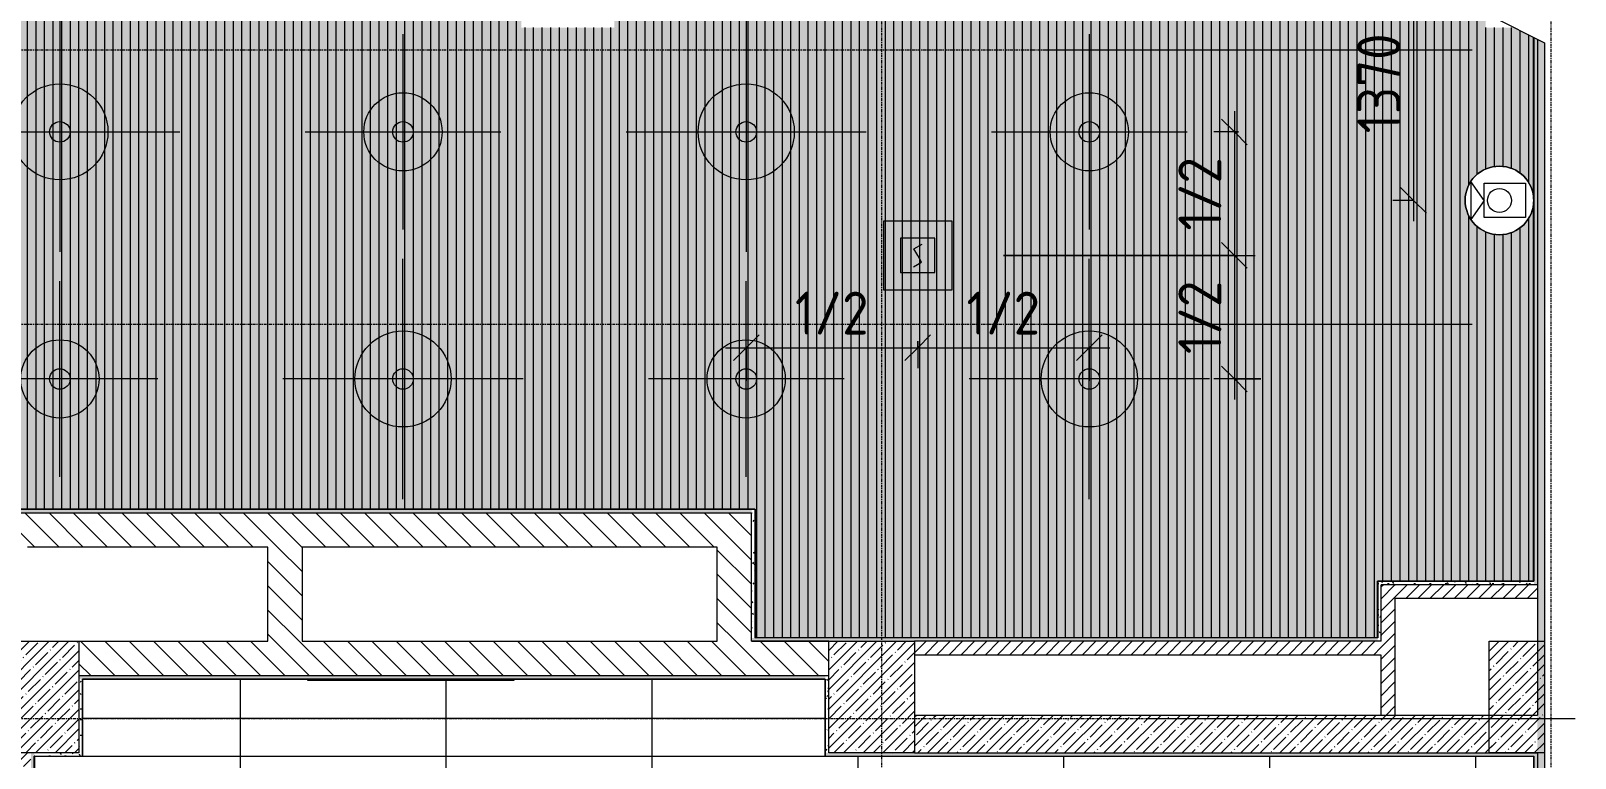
# Model space of a CAD drawing. Header units: millimetres. Extents: x 36059 to 234328, y -8553 to 29000.
# Drawn here: x 75700 to 84700, y 10869 to 15110 of the extents above; entities that cross this region are included whole.
import ezdxf

# ---------------------------------------------------------------- set-up
doc = ezdxf.new("R2010")
doc.units = ezdxf.units.MM
doc.linetypes.add('Осевая', pattern=[31.75, 6.35, -4.7625, 15.875, -4.7625])
for name, color, linetype, lineweight in [('A-ANNO-DIMS', 7, 'Continuous', 9), ('A-ANNO-DIMS-100', 7, 'Continuous', 9), ('A-CLNG-PATT', 7, 'Continuous', 9), ('A-DETL-GENF', 7, 'Continuous', 9), ('A-WALL', 7, 'Continuous', 9), ('I-WALL', 7, 'Continuous', 9), ('Q-SPCQ', 7, 'Continuous', 9), ('S-COLS', 7, 'Continuous', 9), ('Оси', 7, 'Continuous', 9), ('Оси-2', 7, 'Осевая', 9)]:
    doc.layers.add(name, color=color, linetype=linetype, lineweight=lineweight)
for name, color, linetype, lineweight, true_color in [('A-CLNG-1', 7, 'Continuous', 9, 0xeaeaea), ('A-WALL-1', 7, 'Continuous', 9, 0x3c3c3c), ('A-WALL-2', 7, 'Continuous', 9, 0x535353), ('A-WALL-FNSH-1', 7, 'Continuous', 9, 0x3c3c3c), ('E-LITE-EQPM-2', 1, 'Continuous', 9, 0xff0000), ('I-WALL-1', 7, 'Continuous', 9, 0x535353), ('Q-SPCQ-3', 7, 'Continuous', 9, 0x008040), ('Q-SPCQ-4', 1, 'Continuous', 9, 0xff0000), ('S-COLS-1', 9, 'Continuous', 9, 0x808080), ('S-COLS-2', 7, 'Continuous', 9, 0x3c3c3c)]:
    doc.layers.add(name, color=color, linetype=linetype, lineweight=lineweight, true_color=true_color)
doc.layers.add('A-CLNG-PATT-1', color=7, linetype='Continuous', lineweight=9, transparency=1)
doc.styles.add('ISOCPEUR', font='isocpeur.ttf', dxfattribs={"width": 0.9, "height": 250})
doc.dimstyles.new('ISO-2_5_0_9К_БОЛЬШОЙ', dxfattribs={"dimscale": 304.8, "dimtxt": 248.995294, "dimasz": 0.492126, "dimexe": 0.393701, "dimexo": 0.984252, "dimgap": 0, "dimtad": 1, "dimdec": 0, "dimrnd": 10, "dimzin": 0, "dimdsep": 46, "dimtxsty": 'ISOCPEUR', "dimblk1": 'OBLIQUE', "dimblk2": 'OBLIQUE', "dimsah": 1, "dimcen": 0.09, "dimdle": 0.393701, "dimazin": 0, "dimtfac": 1, "dimtdec": 4, "dimtix": 1, "dimtmove": 0, "dimatfit": 3, "dimfxl": 1, "dimtvp": 1, "dimtolj": 1, "dimtzin": 0, "dimarcsym": 2})
pattern_1 = [(45, (0, 0), (-57.02463, 57.02463), []), (45, (57.025, 0), (-57.02463, 57.02463), [100.806, -20.161, 3.353, -16.808])]
pattern_2 = [(135, (0, 0), (-70.71068, -70.71068), [])]
pattern_3 = [(45, (0, 0), (-35.35534, 35.35534), [])]
pattern_4 = [(0, (0, 0), (121.92, 30.48), [10.058, -81.382, 10.058, -81.382, -487.68]), (0, (0, 0), (121.92, 30.48), [-182.88, 10.058, -172.822, 10.058, -81.382, -213.36]), (0, (0, 0), (121.92, 30.48), [-457.2, 10.058, -50.902, 10.058, -142.342]), (120, (45.72, 15.24), (-87.356454, 90.345817), [10.058, -81.382, 10.058, -81.382, -487.68]), (120, (45.72, 15.24), (-87.356454, 90.345817), [-182.88, 10.058, -172.822, 10.058, -81.382, -213.36]), (120, (45.72, 15.24), (-87.356454, 90.345817), [-457.2, 10.058, -50.902, 10.058, -142.342]), (240, (60.96, 76.2), (-34.563546, -120.825817), [10.058, -81.382, 10.058, -81.382, -487.68]), (240, (60.96, 76.2), (-34.563546, -120.825817), [-182.88, 10.058, -172.822, 10.058, -81.382, -213.36]), (240, (60.96, 76.2), (-34.563546, -120.825817), [-457.2, 10.058, -50.902, 10.058, -142.342])]

# ---------------------------------------------------------------- blocks, each defined once
blk = doc.blocks.new('BSC_Колонна _Прямоугольная - 650х500-23287315-Сводный план потолка 3 этажа в осях 12-23')
at = {"layer": 'S-COLS-1'}
h = blk.add_hatch(dxfattribs=at)
h.set_pattern_fill('FP_34', color=256, style=0, pattern_type=2)
h.set_pattern_definition([(135, (11225, -75730), (-57.02463, -57.02463), []), (135, (11225, -75672.975), (-57.02463, -57.02463), [100.806, -20.161, 3.353, -16.808])])
h.paths.add_polyline_path([(325, -250), (325, 250), (-325, 250), (-325, -250), (269.7, -250)])
at = {"layer": 'S-COLS-2'}
for p, q in [((-325, 250), (325, 250)), ((-325, -250), (-325, 250)), ((325, 250), (325, -250)), ((325, -250), (-325, -250))]:
    blk.add_line(p, q, dxfattribs=at)
blk = doc.blocks.new('BSC_Колонна _Прямоугольная - 650х500-V38-Сводный план потолка 3 этажа в осях 12-23')
at = {"layer": 'S-COLS-1'}
h = blk.add_hatch(dxfattribs=at)
h.set_pattern_fill('FP_53', color=256, style=0, pattern_type=2)
h.set_pattern_definition([(135, (11225, -80600), (-57.02463, -57.02463), []), (135, (11225, -80542.975), (-57.02463, -57.02463), [100.806, -20.161, 3.353, -16.808])])
h.paths.add_polyline_path([(325, -116.5), (325, 250), (-325, 250), (-325, -250), (325, -250)])
at = {"layer": 'S-COLS-2'}
for p, q in [((-325, 250), (325, 250)), ((-325, -250), (-325, 250)), ((325, 250), (325, -250)), ((325, -250), (-325, -250))]:
    blk.add_line(p, q, dxfattribs=at)
blk = doc.blocks.new('Видеокамера - Желтый-29702651-Сводный план потолка 3 этажа в осях 12-23')
at = {"layer": 'Q-SPCQ-3'}
for p, q in [((-151, -100), (-151, 100)), ((-151, 100), (89, 100)), ((89, 0), (166.6, 110.7)), ((89, 100), (89, -100)), ((166.6, -110.7), (166.6, 110.7)), ((89, 0), (166.6, -110.7)), ((89, -100), (-151, -100))]:
    blk.add_line(p, q, dxfattribs=at)
for radius in [200, 70]:
    blk.add_circle((0, 0), radius, dxfattribs=at)
for start, end in [(0, 180), (180, 0)]:
    blk.add_arc((0, 0), 200, start, end, dxfattribs=at)
blk = doc.blocks.new('Извещатель потолочный - Монтируемые на перекрытии-30383673-Сводный план потолка 3 этажа в осях 12-23')
at = {"layer": 'Q-SPCQ'}
for p, q in [((-300, 300), (-300, -100)), ((100, 300), (-300, 300)), ((100, -100), (100, 300)), ((0, 200), (-200, 200)), ((-200, 200), (-200, 0)), ((0, 0), (0, 200)), ((-122.5, 139), (-74.9, 166.5)), ((-100, 100), (-122.5, 139)), ((-77.5, 61), (-100, 100)), ((-200, 0), (0, 0)), ((-125.1, 33.5), (-77.5, 61)), ((-300, -100), (100, -100))]:
    blk.add_line(p, q, dxfattribs=at)
blk = doc.blocks.new('BOLA Подвесной круглый светильник - 560мм-32913186-Сводный план потолка 3 этажа в осях 12-23')
at = {"layer": 'A-DETL-GENF'}
for p, q in [((0, 700), (0, -700)), ((-700, 0), (700, 0))]:
    blk.add_line(p, q, dxfattribs=at)
for radius in [280, 60]:
    blk.add_circle((0, 0), radius, dxfattribs=at)
blk = doc.blocks.new('BOLA Подвесной круглый светильник - Накладной точечный 2-32912754-Сводный план потолка 3 этажа в осях 12-23')
at = {"layer": 'A-DETL-GENF'}
for p, q in [((0, 570), (0, -570)), ((-570, 0), (570, 0))]:
    blk.add_line(p, q, dxfattribs=at)
for radius in [228, 60]:
    blk.add_circle((0, 0), radius, dxfattribs=at)
blk = doc.blocks.new('DET_L_Линия разрыва - М100-30654842-Сводный план потолка 3 этажа в осях 12-23')
at = {"layer": 'A-DETL-GENF'}
for p, q in [((11889.9, 300), (11739.9, 0)), ((11739.9, 0), (0, 0))]:
    blk.add_line(p, q, dxfattribs=at)
blk = doc.blocks.new('DIMBLOCK2-Сводный план потолка 3 этажа в осях 12-23')
at = {"layer": 'A-ANNO-DIMS-100'}
for p, q in [((83758, 15613), (83758, 14001)), ((83564.1, 15493), (83878, 15493)), ((83758, 15493), (83564.1, 15493)), ((83759, 14121), (83638, 14121)), ((83758, 14121), (83759, 14121))]:
    blk.add_line(p, q, dxfattribs=at)
at = {"layer": 'A-ANNO-DIMS-100', "lineweight": 20}
for p, q in [((83758, 15493), (83683, 15568)), ((83758, 15493), (83833, 15418)), ((83758, 14121), (83683, 14196)), ((83758, 14121), (83833, 14046))]:
    blk.add_line(p, q, dxfattribs=at)
at = {"layer": 'A-ANNO-DIMS-100', "color": 0, "insert": (83431.4, 14512.5), "char_height": 250, "width": 706.764, "attachment_point": 1, "rotation": 90, "line_spacing_factor": 1.149209, "style": 'ISOCPEUR'}
blk.add_mtext('1370', dxfattribs=at)
blk = doc.blocks.new('_Oblique')
at = {"color": 0, "linetype": 'ByBlock', "lineweight": -2}
blk.add_line((-0.5, -0.5), (0.5, 0.5), dxfattribs=at)
blk = doc.blocks.new('DIMBLOCK104-Сводный план потолка 3 этажа в осях 12-23')
at = {"layer": 'A-ANNO-DIMS-100'}
for p, q in [((79869, 13068.6), (79869, 13382.5)), ((79749, 13262.5), (80868.8, 13262.5)), ((79869, 13262.5), (79869, 13068.6)), ((80868.8, 13300.5), (80868.8, 13142.5)), ((80868.8, 13262.5), (80868.8, 13300.5))]:
    blk.add_line(p, q, dxfattribs=at)
at = {"layer": 'A-ANNO-DIMS-100', "lineweight": 20}
for p, q in [((79869, 13262.5), (79944, 13337.5)), ((80868.8, 13262.5), (80943.8, 13337.5)), ((79869, 13262.5), (79794, 13187.5)), ((80868.8, 13262.5), (80793.8, 13187.5))]:
    blk.add_line(p, q, dxfattribs=at)
at = {"layer": 'A-ANNO-DIMS-100', "color": 0, "insert": (80153.4, 13589.1), "char_height": 250, "width": 517.144, "attachment_point": 1, "line_spacing_factor": 1.149209, "style": 'ISOCPEUR'}
blk.add_mtext('1/2', dxfattribs=at)
blk = doc.blocks.new('DIMBLOCK105-Сводный план потолка 3 этажа в осях 12-23')
at = {"layer": 'A-ANNO-DIMS-100', "lineweight": 20}
for p, q in [((80868.8, 13262.5), (80943.8, 13337.5)), ((81868.6, 13262.5), (81943.6, 13337.5)), ((80868.8, 13262.5), (80793.8, 13187.5)), ((81868.6, 13262.5), (81793.6, 13187.5))]:
    blk.add_line(p, q, dxfattribs=at)
at = {"layer": 'A-ANNO-DIMS-100'}
for p, q in [((81868.6, 13068.6), (81868.6, 13382.5)), ((80868.8, 13300.5), (80868.8, 13142.5)), ((80868.8, 13262.5), (80868.8, 13300.5)), ((80868.8, 13262.5), (81988.6, 13262.5)), ((81868.6, 13262.5), (81868.6, 13068.6))]:
    blk.add_line(p, q, dxfattribs=at)
at = {"layer": 'A-ANNO-DIMS-100', "color": 0, "insert": (81153.2, 13589.1), "char_height": 250, "width": 517.144, "attachment_point": 1, "line_spacing_factor": 1.149209, "style": 'ISOCPEUR'}
blk.add_mtext('1/2', dxfattribs=at)
blk = doc.blocks.new('DIMBLOCK106-Сводный план потолка 3 этажа в осях 12-23')
at = {"layer": 'A-ANNO-DIMS-100', "lineweight": 20}
for p, q in [((82714.5, 14521), (82639.5, 14596)), ((82714.5, 14521), (82789.5, 14446)), ((82714.5, 13800.5), (82639.5, 13875.5)), ((82714.5, 13800.5), (82789.5, 13725.5))]:
    blk.add_line(p, q, dxfattribs=at)
at = {"layer": 'A-ANNO-DIMS-100'}
for p, q in [((82714.5, 14641), (82714.5, 13800.5)), ((82738.6, 14521), (82594.5, 14521)), ((82714.5, 14521), (82738.6, 14521)), ((81368.8, 13800.5), (82834.5, 13800.5)), ((82714.5, 13800.5), (81368.8, 13800.5))]:
    blk.add_line(p, q, dxfattribs=at)
at = {"layer": 'A-ANNO-DIMS-100', "color": 0, "insert": (82387.9, 13945.3), "char_height": 250, "width": 517.144, "attachment_point": 1, "rotation": 90, "line_spacing_factor": 1.149209, "style": 'ISOCPEUR'}
blk.add_mtext('1/2', dxfattribs=at)
blk = doc.blocks.new('DIMBLOCK107-Сводный план потолка 3 этажа в осях 12-23')
at = {"layer": 'A-ANNO-DIMS-100', "lineweight": 20}
for p, q in [((82714.5, 13800.5), (82639.5, 13875.5)), ((82714.5, 13800.5), (82789.5, 13725.5)), ((82714.5, 13080), (82639.5, 13155)), ((82714.5, 13080), (82789.5, 13005))]:
    blk.add_line(p, q, dxfattribs=at)
at = {"layer": 'A-ANNO-DIMS-100'}
for p, q in [((81368.8, 13800.5), (82834.5, 13800.5)), ((82714.5, 13800.5), (81368.8, 13800.5)), ((82714.5, 13800.5), (82714.5, 12960)), ((82868.6, 13080), (82594.5, 13080)), ((82714.5, 13080), (82868.6, 13080))]:
    blk.add_line(p, q, dxfattribs=at)
at = {"layer": 'A-ANNO-DIMS-100', "color": 0, "insert": (82387.9, 13224.8), "char_height": 250, "width": 517.144, "attachment_point": 1, "rotation": 90, "line_spacing_factor": 1.149209, "style": 'ISOCPEUR'}
blk.add_mtext('1/2', dxfattribs=at)

msp = doc.modelspace()

# ---------------------------------------------------------------- hatches: boundary and pattern name
at = {"layer": 'A-CLNG-PATT'}
h = msp.add_hatch(dxfattribs=at)
h.set_pattern_fill('FP_74', color=256, style=0, pattern_type=2)
h.set_pattern_definition([(90, (76030, 19225), (50, -3e-15), [])])
h.paths.add_polyline_path([(83549, 11571), (83549, 11901), (84459, 11901), (84459, 15071.7), (84344.5, 15129), (84179, 15129), (84179, 15493), (79101, 15493), (79101, 15129), (78559, 15129), (78559, 15493), (74061, 15493), (74061, 15129), (73522, 15129), (73522, 15671), (73883, 15671), (73883, 18579), (73519, 18579), (73519, 19121), (74061, 19121), (74061, 18747), (78559, 18747), (78559, 19121), (79101, 19121), (79101, 18747), (84179, 18747), (84179, 19121), (84520.7, 19121), (84520.7, 22679), (83004, 22679), (83004, 26879), (81171, 26879), (81171, 26579), (80629, 26579), (80629, 26879), (77271, 26879), (77271, 26579), (76729, 26579), (76729, 26879), (74061, 26879), (74061, 26579), (73519, 26579), (73519, 26879), (70831, 26879), (70831, 26579), (70289, 26579), (70289, 26879), (66781, 26879), (66781, 26387.2), (66785.8, 26426.9), (66802.9, 26471.9), (66830.3, 26511.6), (66866.4, 26543.6), (66909.1, 26566), (66955.9, 26577.5), (67004.1, 26577.5), (67050.9, 26566), (67093.6, 26543.6), (67129.7, 26511.6), (67157.1, 26471.9), (67174.2, 26426.9), (67180, 26379), (67174.2, 26331.1), (67157.1, 26286.1), (67129.7, 26246.4), (67093.6, 26214.4), (67050.9, 26192), (67004.1, 26180.5), (66955.9, 26180.5), (66909.1, 26192), (66866.4, 26214.4), (66830.3, 26246.4), (66802.9, 26286.1), (66785.8, 26331.1), (66781, 26370.8), (66781, 13621), (68671, 13621), (68671, 11920), (68744, 11920), (68744, 11940), (70234, 11940), (70234, 11920), (70289, 11920), (70289, 12221), (70831, 12221), (70831, 11920), (73519, 11920), (73519, 12321), (79921, 12321), (79921, 11571), (83395.3, 11571)])
h.paths.add_polyline_path([(67005.1, 13922.5), (66956.9, 13922.5), (66910.1, 13934), (66867.4, 13956.4), (66831.3, 13988.4), (66803.9, 14028.1), (66786.8, 14073.1), (66781, 14121), (66786.8, 14168.9), (66803.9, 14213.9), (66831.3, 14253.6), (66867.4, 14285.6), (66910.1, 14308), (66956.9, 14319.5), (67005.1, 14319.5), (67051.9, 14308), (67094.6, 14285.6), (67130.7, 14253.6), (67158.1, 14213.9), (67175.2, 14168.9), (67181, 14121), (67175.2, 14073.1), (67158.1, 14028.1), (67130.7, 13988.4), (67094.6, 13956.4), (67051.9, 13934)])
h.paths.add_polyline_path([(84283.1, 13922.5), (84234.9, 13922.5), (84188.1, 13934), (84145.4, 13956.4), (84109.3, 13988.4), (84081.9, 14028.1), (84064.8, 14073.1), (84059, 14121), (84064.8, 14168.9), (84081.9, 14213.9), (84109.3, 14253.6), (84145.4, 14285.6), (84188.1, 14308), (84234.9, 14319.5), (84283.1, 14319.5), (84329.9, 14308), (84372.6, 14285.6), (84408.7, 14253.6), (84436.1, 14213.9), (84453.2, 14168.9), (84459, 14121), (84453.2, 14073.1), (84436.1, 14028.1), (84408.7, 13988.4), (84372.6, 13956.4), (84329.9, 13934), (84283.6, 13922.6)])
h.paths.add_polyline_path([(70292.4, 15130), (70290, 15130), (70290, 15670), (70830, 15670), (70830, 15130), (70310, 15130)])
h.paths.add_polyline_path([(70290, 20630), (70290, 21170), (70830, 21170), (70830, 20630), (70310, 20630)])
h.paths.add_polyline_path([(80630, 22680), (80630, 23220), (81170, 23220), (81170, 22680), (80650, 22680)])
h.paths.add_polyline_path([(77250, 22680), (76730, 22680), (76730, 23220), (77270, 23220), (77270, 22680)])
h.paths.add_polyline_path([(73932.1, 22680), (73520, 22680), (73520, 23220), (74060, 23220), (74060, 22680), (74040, 22680)])
h.paths.add_polyline_path([(70292.4, 22680), (70290, 22680), (70290, 23220), (70830, 23220), (70830, 22680), (70310, 22680)])
h.paths.add_polyline_path([(82828.1, 26180.5), (82779.9, 26180.5), (82733.1, 26192), (82690.4, 26214.4), (82654.3, 26246.4), (82626.9, 26286.1), (82609.8, 26331.1), (82604, 26379), (82609.8, 26426.9), (82626.9, 26471.9), (82654.3, 26511.6), (82690.4, 26543.6), (82733.1, 26566), (82779.9, 26577.5), (82828.1, 26577.5), (82874.9, 26566), (82917.6, 26543.6), (82953.7, 26511.6), (82981.1, 26471.9), (82998.2, 26426.9), (83004, 26379), (82998.2, 26331.1), (82981.1, 26286.1), (82953.7, 26246.4), (82917.6, 26214.4), (82874.9, 26192)])
h = msp.add_hatch(dxfattribs=at)
h.set_pattern_fill('FP_67', color=256, style=0, pattern_type=2)
h.set_pattern_definition([(180, (76920.5, 9679), (-7e-14, -600), []), (270, (76920.5, 9679), (1200, 7e-14), [])])
h.paths.add_polyline_path([(84459, 4071), (84459, 10879), (80329, 10879), (80329, 11329), (78515, 11329), (78515, 11321), (77315, 11321), (77315, 11329), (76001, 11329), (76001, 10879), (75721, 10879), (75721, 4071), (84179, 4071)])
h.paths.add_polyline_path([(82920.5, 4879.1), (81720.5, 4879.1), (81720.5, 5479.1), (82920.5, 5479.1)])
h.paths.add_polyline_path([(79320.5, 4879.1), (79320.5, 5479.1), (80520.5, 5479.1), (80520.5, 4879.1)])
h.paths.add_polyline_path([(76920.5, 4879.1), (76920.5, 5479.1), (78120.5, 5479.1), (78120.5, 4879.1)])
h.paths.add_polyline_path([(81720.5, 7279.1), (81720.5, 7879.1), (82920.5, 7879.1), (82920.5, 7279.1), (81939.4, 7279.1)])
h.paths.add_polyline_path([(79320.5, 7279.1), (79320.5, 7879.1), (80520.5, 7879.1), (80520.5, 7279.1)])
h.paths.add_polyline_path([(76920.5, 7279.1), (76920.5, 7879.1), (78120.5, 7879.1), (78120.5, 7279.1)])
h.paths.add_polyline_path([(82920.5, 9679.1), (81720.5, 9679.1), (81720.5, 10279.1), (82920.5, 10279.1), (82920.5, 10060.8)])
h.paths.add_polyline_path([(80520.5, 9679.1), (79320.5, 9679.1), (79320.5, 10279.1), (80520.5, 10279.1), (80520.5, 10060.8)])
h.paths.add_polyline_path([(78120.5, 9679.1), (76920.5, 9679.1), (76920.5, 10279.1), (78120.5, 10279.1), (78120.5, 10060.8)])
at = {"layer": 'A-CLNG-PATT-1'}
h = msp.add_hatch(color=256, dxfattribs=at)
h.paths.add_polyline_path([(83548, 11571), (83548, 11901), (84458, 11901), (84458, 14112.8), (84453.2, 14073.1), (84436.1, 14028.1), (84408.7, 13988.4), (84372.6, 13956.4), (84329.9, 13934), (84282.7, 13922.5), (84234.9, 13922.5), (84188.1, 13934), (84145.4, 13956.4), (84109.3, 13988.4), (84081.9, 14028.1), (84064.8, 14073.1), (84059, 14121), (84064.8, 14168.9), (84081.9, 14213.9), (84109.3, 14253.6), (84145.4, 14285.6), (84188.1, 14308), (84234.9, 14319.5), (84283.1, 14319.5), (84329.9, 14308), (84372.6, 14285.6), (84408.7, 14253.6), (84436.1, 14213.9), (84453.2, 14168.9), (84458, 14129.2), (84458, 15072.2), (84344.5, 15129), (84178, 15129), (84178, 15493), (79100, 15493), (79100, 15129), (78558, 15129), (78558, 15493), (74060, 15493), (74060, 15129), (73521, 15129), (73521, 15671), (73882, 15671), (73882, 18579), (73518, 18579), (73518, 19121), (74060, 19120), (74060, 18747), (78558, 18747), (78558, 19121), (79100, 19120), (79100, 18747), (84178, 18747), (84178, 19121), (84520.7, 19121), (84520.7, 22679), (83003, 22679), (83003, 26370.8), (82998.2, 26331.1), (82981.1, 26286.1), (82953.7, 26246.4), (82917.6, 26214.4), (82874.9, 26192), (82828.1, 26180.5), (82779.9, 26180.5), (82733.1, 26192), (82690.4, 26214.4), (82654.3, 26246.4), (82626.9, 26286.1), (82609.8, 26331.1), (82604, 26379), (82609.8, 26426.9), (82626.9, 26471.9), (82654.3, 26511.6), (82690.4, 26543.6), (82733.1, 26566), (82779.9, 26577.5), (82828.1, 26577.5), (82874.9, 26566), (82917.6, 26543.6), (82953.7, 26511.6), (82981.1, 26471.9), (82998.2, 26426.9), (83003, 26387.2), (83003, 26879), (81170, 26879), (81170, 26579), (80628, 26579), (80628, 26879), (77270, 26879), (77270, 26579), (76728, 26579), (76728, 26879), (74060, 26879), (74060, 26579), (73518, 26579), (73518, 26879), (70830, 26879), (70830, 26579), (70288, 26579), (70288, 26879), (66780, 26879), (66780, 13621), (68670, 13620), (68670, 11920), (68744, 11921), (68744, 11940), (70234, 11940), (70234, 11920), (70288, 11920), (70288, 12221), (70830, 12220), (70830, 11920), (73518, 11920), (73518, 12321), (79920, 12320), (79920, 11571), (83395.3, 11571)])
h.paths.add_polyline_path([(67005.1, 13922.5), (66956.9, 13922.5), (66910.1, 13934), (66867.4, 13956.4), (66831.3, 13988.4), (66803.9, 14028.1), (66786.8, 14073.1), (66781, 14121), (66786.8, 14168.9), (66803.9, 14213.9), (66831.3, 14253.6), (66867.4, 14285.6), (66910.1, 14308), (66956.9, 14319.5), (67005.1, 14319.5), (67051.9, 14308), (67094.6, 14285.6), (67130.7, 14253.6), (67158.1, 14213.9), (67175.2, 14168.9), (67181, 14121), (67175.2, 14073.1), (67158.1, 14028.1), (67130.7, 13988.4), (67094.6, 13956.4), (67051.9, 13934)])
h.paths.add_polyline_path([(70830, 15130), (70289, 15130), (70290, 15670), (70830, 15669.8), (70830, 15150)])
h.paths.add_polyline_path([(70830, 20630), (70289, 20630), (70290, 21170), (70830, 21169.2), (70830, 20650)])
h.paths.add_polyline_path([(81169, 22680), (80629, 22680), (80630, 23220), (81170, 23219.7), (81170, 22680)])
h.paths.add_polyline_path([(77269, 22680), (76729, 22680), (76730, 23220), (77270, 23219.8), (77270, 22680)])
h.paths.add_polyline_path([(73540, 22680), (73519, 22680), (73520, 23220), (74060, 23220), (74059, 22680), (73932.1, 22680)])
h.paths.add_polyline_path([(70290, 22680), (70289, 22680), (70290, 23220), (70830, 23220), (70829, 22680), (70292.4, 22680)])
h.paths.add_polyline_path([(67004.1, 26180.5), (66955.9, 26180.5), (66909.1, 26192), (66866.4, 26214.4), (66830.3, 26246.4), (66802.9, 26286.1), (66785.8, 26331.1), (66780, 26379), (66785.8, 26426.9), (66802.9, 26471.9), (66830.3, 26511.6), (66866.4, 26543.6), (66909.1, 26566), (66955.9, 26577.5), (67004.1, 26577.5), (67050.9, 26566), (67093.6, 26543.6), (67129.7, 26511.6), (67157.1, 26471.9), (67174.2, 26426.9), (67180, 26379), (67174.2, 26331.1), (67157.1, 26286.1), (67129.7, 26246.4), (67093.6, 26214.4), (67050.9, 26192), (67016.7, 26183.6)])
at = {"layer": 'I-WALL'}
h = msp.add_hatch(dxfattribs=at)
h.set_pattern_fill('FP_65', color=256, style=0, pattern_type=2)
h.set_pattern_definition(pattern_4)
h.paths.add_polyline_path([(84480, 11880), (84480, 15061.2), (84460, 15071.2), (84460, 11880)])
h = msp.add_hatch(dxfattribs=at)
h.set_pattern_fill('FP_17', color=256, style=0, pattern_type=2)
h.set_pattern_definition(pattern_1)
h.paths.add_polyline_path([(84480, 4050), (84520.7, 4050), (84520.7, 15040.9), (84480, 15061.2), (84480, 4070)])
h = msp.add_hatch(dxfattribs=at)
h.set_pattern_fill('FP_65', color=256, style=0, pattern_type=2)
h.set_pattern_definition(pattern_4)
h.paths.add_polyline_path([(79900, 12300), (79900, 12320), (73520, 12320), (73520, 12300), (79027.7, 12300)])
h = msp.add_hatch(dxfattribs=at)
h.set_pattern_fill('FP_21', color=256, style=0, pattern_type=2)
h.set_pattern_definition(pattern_2)
h.paths.add_polyline_path([(79700, 12100), (79700, 12300), (73540, 12300), (73540, 12100), (79027.7, 12100)])
h = msp.add_hatch(dxfattribs=at)
h.set_pattern_fill('FP_21', color=256, style=0, pattern_type=2)
h.set_pattern_definition(pattern_2)
h.paths.add_polyline_path([(79700, 11550), (79900, 11550), (79900, 12300), (79700, 12300), (79700, 11849.7)])
h = msp.add_hatch(dxfattribs=at)
h.set_pattern_fill('FP_65', color=256, style=0, pattern_type=2)
h.set_pattern_definition(pattern_4)
h.paths.add_polyline_path([(79900, 11570), (79920, 11570), (79920, 12320), (79900, 12320), (79900, 11849.7)])
h = msp.add_hatch(dxfattribs=at)
h.set_pattern_fill('FP_21', color=256, style=0, pattern_type=2)
h.set_pattern_definition(pattern_2)
h.paths.add_polyline_path([(77280.5, 11550), (77280.5, 12100), (77080.5, 12100), (77080.5, 11550)])
h = msp.add_hatch(dxfattribs=at)
h.set_pattern_fill('FP_65', color=256, style=0, pattern_type=2)
h.set_pattern_definition(pattern_4)
h.paths.add_polyline_path([(83550, 11880), (84460, 11880), (84460, 11900), (83550, 11900)])
h = msp.add_hatch(dxfattribs=at)
h.set_pattern_fill('FP_65', color=256, style=0, pattern_type=2)
h.set_pattern_definition(pattern_4)
h.paths.add_polyline_path([(83550, 11550), (83570, 11550), (83570, 11880), (83550, 11880), (83550, 11570)])
h = msp.add_hatch(dxfattribs=at)
h.set_pattern_fill('FP_33', color=256, style=0, pattern_type=2)
h.set_pattern_definition(pattern_3)
h.paths.add_polyline_path([(83650, 11120), (83650, 11880), (83570, 11880), (83570, 11120)])
h = msp.add_hatch(dxfattribs=at)
h.set_pattern_fill('FP_33', color=256, style=0, pattern_type=2)
h.set_pattern_definition(pattern_3)
h.paths.add_polyline_path([(84480, 11800), (84480, 11880), (83650, 11880), (83650, 11800)])
h = msp.add_hatch(dxfattribs=at)
h.set_pattern_fill('FP_21', color=256, style=0, pattern_type=2)
h.set_pattern_definition(pattern_2)
h.paths.add_polyline_path([(80350, 11350), (80350, 11550), (75980, 11550), (75980, 11350), (80330, 11350)])
h = msp.add_hatch(dxfattribs=at)
h.set_pattern_fill('FP_65', color=256, style=0, pattern_type=2)
h.set_pattern_definition(pattern_4)
h.paths.add_polyline_path([(83550, 11550), (83550, 11570), (79900, 11570), (79900, 11550), (83395.3, 11550)])
h = msp.add_hatch(dxfattribs=at)
h.set_pattern_fill('FP_33', color=256, style=0, pattern_type=2)
h.set_pattern_definition(pattern_3)
h.paths.add_polyline_path([(83570, 11470), (83570, 11550), (80850, 11550), (80850, 11470), (83395.3, 11470)])
h = msp.add_hatch(dxfattribs=at)
h.set_pattern_fill('FP_65', color=256, style=0, pattern_type=2)
h.set_pattern_definition(pattern_4)
h.paths.add_polyline_path([(80330, 11330), (80330, 11350), (75980, 11350), (75980, 11330), (80329, 11330)])
h = msp.add_hatch(dxfattribs=at)
h.set_pattern_fill('FP_65', color=256, style=0, pattern_type=2)
h.set_pattern_definition(pattern_4)
h.paths.add_polyline_path([(80330, 10900), (80350, 10900), (80350, 11350), (80330, 11350), (80330, 10955.3)])
h = msp.add_hatch(dxfattribs=at)
h.set_pattern_fill('FP_65', color=256, style=0, pattern_type=2)
h.set_pattern_definition(pattern_4)
h.paths.add_polyline_path([(75980, 10880), (76000, 10880), (76000, 11330), (75980, 11330), (75980, 10900)])
h = msp.add_hatch(dxfattribs=at)
h.set_pattern_fill('FP_17', color=256, style=0, pattern_type=2)
h.set_pattern_definition(pattern_1)
h.paths.add_polyline_path([(84480, 10900), (84480, 11120), (80850, 11120), (80850, 10900), (84460, 10900)])
h = msp.add_hatch(dxfattribs=at)
h.set_pattern_fill('FP_17', color=256, style=0, pattern_type=2)
h.set_pattern_definition(pattern_1)
h.paths.add_polyline_path([(75700, 7900), (75700, 9179), (75480, 9179), (75480, 7900)])
h.paths.add_polyline_path([(75480, 10619), (75700, 10619), (75700, 10900), (75480, 10900)])
h = msp.add_hatch(dxfattribs=at)
h.set_pattern_fill('FP_65', color=256, style=0, pattern_type=2)
h.set_pattern_definition(pattern_4)
h.paths.add_polyline_path([(75700, 4050), (75720, 4050), (75720, 10900), (75700, 10900), (75700, 4694.1)])
h = msp.add_hatch(dxfattribs=at)
h.set_pattern_fill('FP_65', color=256, style=0, pattern_type=2)
h.set_pattern_definition(pattern_4)
h.paths.add_polyline_path([(75980, 10880), (75980, 10900), (75720, 10900), (75720, 10880)])
h = msp.add_hatch(dxfattribs=at)
h.set_pattern_fill('FP_65', color=256, style=0, pattern_type=2)
h.set_pattern_definition(pattern_4)
h.paths.add_polyline_path([(84460, 10880), (84460, 10900), (80330, 10900), (80330, 10880), (84459, 10880)])
h = msp.add_hatch(dxfattribs=at)
h.set_pattern_fill('FP_65', color=256, style=0, pattern_type=2)
h.set_pattern_definition(pattern_4)
h.paths.add_polyline_path([(84480, 4070), (84480, 10900), (84460, 10900), (84460, 4070)])
at = {"layer": 'S-COLS-1'}
h = msp.add_hatch(dxfattribs=at)
h.set_pattern_fill('FP_17', color=256, style=0, pattern_type=2)
h.set_pattern_definition(pattern_1)
h.paths.add_polyline_path([(84200, 10900), (84520.7, 10900), (84520.7, 11550), (84200, 11550), (84200, 10955.3)])

# ---------------------------------------------------------------- linework, layer by layer
at = {"layer": 'A-CLNG-1'}
for p, q in [((84458, 14129.2), (84458, 15072.2)), ((84459, 15071.7), (84459, 11901)), ((84458, 11901), (84458, 14112.8)), ((79920, 12321), (73518, 12321)), ((79920, 12320), (79920, 11571)), ((84459, 11901), (83548, 11901)), ((83548, 11901), (83548, 11571)), ((83549, 11571), (83549, 11901)), ((83548, 11571), (79920, 11571)), ((77315, 11329), (76001, 11329)), ((80329, 11329), (78515, 11329)), ((76001, 10879), (75721, 10879)), ((75721, 10879), (75721, 9179))]:
    msp.add_line(p, q, dxfattribs=at)
at = {"layer": 'A-WALL'}
for p, q in [((84480, 15061.2), (84480, 11120)), ((84460, 14997.5), (84460, 11900)), ((79900, 11550), (79900, 12300)), ((83550, 11900), (83550, 11570)), ((84480, 11880), (83570, 11880)), ((79900, 11550), (80350, 11550)), ((80350, 11550), (79900, 11550)), ((83550, 11570), (79920, 11570)), ((83570, 11550), (80850, 11550)), ((75980, 11350), (80350, 11350)), ((76000, 11330), (80330, 11330)), ((76000, 10880), (76000, 11330)), ((80330, 11330), (80330, 10900)), ((84480, 10900), (84480, 4050)), ((75720, 10880), (75980, 10880)), ((75720, 4070), (75720, 10880)), ((84460, 10880), (84460, 4070))]:
    msp.add_line(p, q, dxfattribs=at)
at = {"layer": 'A-WALL-1'}
for p, q in [((73520, 12320), (79920, 12320)), ((73540, 12300), (79900, 12300)), ((77080.5, 12100), (75680, 12100)), ((77080.5, 11550), (77080.5, 12100)), ((79700, 12100), (77280.5, 12100)), ((77280.5, 12100), (77280.5, 11550)), ((79700, 11550), (79700, 12100)), ((83550, 11900), (84460, 11900)), ((83570, 11550), (83570, 11880)), ((83650, 11800), (83650, 11120)), ((84480, 11800), (83650, 11800)), ((75980, 11550), (77080.5, 11550)), ((77280.5, 11550), (79700, 11550)), ((79920, 11571), (79920, 11570)), ((83570, 11470), (80850, 11470)), ((83570, 11120), (83570, 11470)), ((80850, 11120), (84480, 11120)), ((80850, 10900), (84480, 10900)), ((84460, 10880), (84459, 10880))]:
    msp.add_line(p, q, dxfattribs=at)
at = {"layer": 'A-WALL-2'}
msp.add_line((75724.4, 10868.9), (75721, 10868.9), dxfattribs=at)
at = {"layer": 'A-WALL-FNSH-1'}
for p, q in [((84460, 15071.2), (84460, 14997.5)), ((79920, 12321), (79921, 12321)), ((79921, 12321), (79921, 11571)), ((83549, 11901), (83549, 11901)), ((83549, 11901), (84459, 11901)), ((83548, 11571), (83549, 11571)), ((76001, 11329), (76001, 10879)), ((77315, 11321), (77315, 11330)), ((78515, 11329), (77315, 11329)), ((78515, 11321), (77315, 11321)), ((78515, 11330), (78515, 11321)), ((80329, 10879), (80329, 11329)), ((80330, 10900), (80330, 10880)), ((75720, 10879), (75721, 10879)), ((75980, 10880), (76000, 10880)), ((84459, 10879), (80329, 10879)), ((80330, 10880), (84459, 10880)), ((84459, 4071), (84459, 10879))]:
    msp.add_line(p, q, dxfattribs=at)
at = {"layer": 'I-WALL-1'}
for p, q in [((80329, 11100), (76001, 11100)), ((76001, 10880), (80329, 10880))]:
    msp.add_line(p, q, dxfattribs=at)
at = {"layer": 'S-COLS-2'}
for p, q in [((84200, 10900), (84200, 11550)), ((84200, 11550), (84520.7, 11550)), ((84520.7, 10900), (84200, 10900))]:
    msp.add_line(p, q, dxfattribs=at)
at = {"layer": 'Оси'}
for p, q in [((81600, 15000), (84100, 15000)), ((81600, 13400), (84100, 13400)), ((82200, 11100), (84700, 11100))]:
    msp.add_line(p, q, dxfattribs=at)
at = {"layer": 'Оси-2'}
for p, q in [((80660, 593.7), (80660, 24890.1)), ((84560, 593.7), (84560, 19415.1)), ((39359.2, 15000), (81600, 15000)), ((39359.2, 13400), (81600, 13400)), ((39359.2, 11100), (82200, 11100))]:
    msp.add_line(p, q, dxfattribs=at)

# ---------------------------------------------------------------- block references
at = {"layer": 'A-DETL-GENF', "rotation": 90.00000000000031}
msp.add_blockref('DET_L_Линия разрыва - М100-30654842-Сводный план потолка 3 этажа в осях 12-23', (84520.7, 3301.1), dxfattribs=at)
at = {"layer": 'E-LITE-EQPM-2'}
for name, p in [('BOLA Подвесной круглый светильник - 560мм-32913186-Сводный план потолка 3 этажа в осях 12-23', (75869, 14521)), ('BOLA Подвесной круглый светильник - 560мм-32913186-Сводный план потолка 3 этажа в осях 12-23', (79869, 14521)), ('BOLA Подвесной круглый светильник - Накладной точечный 2-32912754-Сводный план потолка 3 этажа в осях 12-23', (77868.6, 14521)), ('BOLA Подвесной круглый светильник - Накладной точечный 2-32912754-Сводный план потолка 3 этажа в осях 12-23', (81868.6, 14521))]:
    msp.add_blockref(name, p, dxfattribs=at)
at = {"layer": 'E-LITE-EQPM-2', "rotation": 180}
for name, p in [('BOLA Подвесной круглый светильник - 560мм-32913186-Сводный план потолка 3 этажа в осях 12-23', (77868.6, 13080)), ('BOLA Подвесной круглый светильник - 560мм-32913186-Сводный план потолка 3 этажа в осях 12-23', (81868.6, 13080)), ('BOLA Подвесной круглый светильник - Накладной точечный 2-32912754-Сводный план потолка 3 этажа в осях 12-23', (75869, 13080)), ('BOLA Подвесной круглый светильник - Накладной точечный 2-32912754-Сводный план потолка 3 этажа в осях 12-23', (79869, 13080))]:
    msp.add_blockref(name, p, dxfattribs=at)
at = {"layer": 'Q-SPCQ-3', "rotation": 180}
msp.add_blockref('Видеокамера - Желтый-29702651-Сводный план потолка 3 этажа в осях 12-23', (84259, 14121), dxfattribs=at)
at = {"layer": 'Q-SPCQ-4'}
msp.add_blockref('Извещатель потолочный - Монтируемые на перекрытии-30383673-Сводный план потолка 3 этажа в осях 12-23', (80968.8, 13700.5), dxfattribs=at)
at = {"layer": 'S-COLS', "rotation": 270.0000000000007}
for name, p in [('BSC_Колонна _Прямоугольная - 650х500-23287315-Сводный план потолка 3 этажа в осях 12-23', (75730, 11225)), ('BSC_Колонна _Прямоугольная - 650х500-V38-Сводный план потолка 3 этажа в осях 12-23', (80600, 11225))]:
    msp.add_blockref(name, p, dxfattribs=at)

# ---------------------------------------------------------------- dimensions: what is measured, and where the dimension line sits
at = {"layer": 'A-ANNO-DIMS'}
dim = msp.add_linear_dim(base=(83758, 14121), p1=(83864.1, 15493), p2=(84059, 14121), angle=90, dimstyle='ISO-2_5_0_9К_БОЛЬШОЙ', override={"dimpost": '<>', "dimfxl": 1385.776008}, dxfattribs=at)
dim.commit()
dim.dimension.update_dxf_attribs({"geometry": 'DIMBLOCK2-Сводный план потолка 3 этажа в осях 12-23', "text_midpoint": (83633, 14807)})
for base, p1, p2, override, picture, middle in [((82714.5, 13800.5), (82438.6, 14521), (81068.8, 13800.5), {"dimpost": '<>', "dimfxl": 1547.728676}, 'DIMBLOCK106-Сводный план потолка 3 этажа в осях 12-23', (82589.5, 14160.7)), ((82714.5, 13080), (81068.8, 13800.5), (82568.6, 13080), {"dimpost": '<>', "dimfxl": 1663.884398}, 'DIMBLOCK107-Сводный план потолка 3 этажа в осях 12-23', (82589.5, 13440.2))]:
    dim = msp.add_linear_dim(base=base, p1=p1, p2=p2, angle=90, text='1/2', dimstyle='ISO-2_5_0_9К_БОЛЬШОЙ', override=override, dxfattribs=at)
    dim.commit()
    dim.dimension.update_dxf_attribs({"geometry": picture, "text_midpoint": middle})
for base, p1, p2, picture, middle in [((80868.8, 13262.5), (79869, 13368.6), (80868.8, 13600.5), 'DIMBLOCK104-Сводный план потолка 3 этажа в осях 12-23', (80368.9, 13387.5)), ((81868.6, 13262.5), (80868.8, 13600.5), (81868.6, 13368.6), 'DIMBLOCK105-Сводный план потолка 3 этажа в осях 12-23', (81368.7, 13387.5))]:
    dim = msp.add_linear_dim(base=base, p1=p1, p2=p2, text='1/2', dimstyle='ISO-2_5_0_9К_БОЛЬШОЙ', override={"dimpost": '<>', "dimfxl": 1026.338972}, dxfattribs=at)
    dim.commit()
    dim.dimension.update_dxf_attribs({"geometry": picture, "text_midpoint": middle})

doc.saveas('drawing.dxf')
